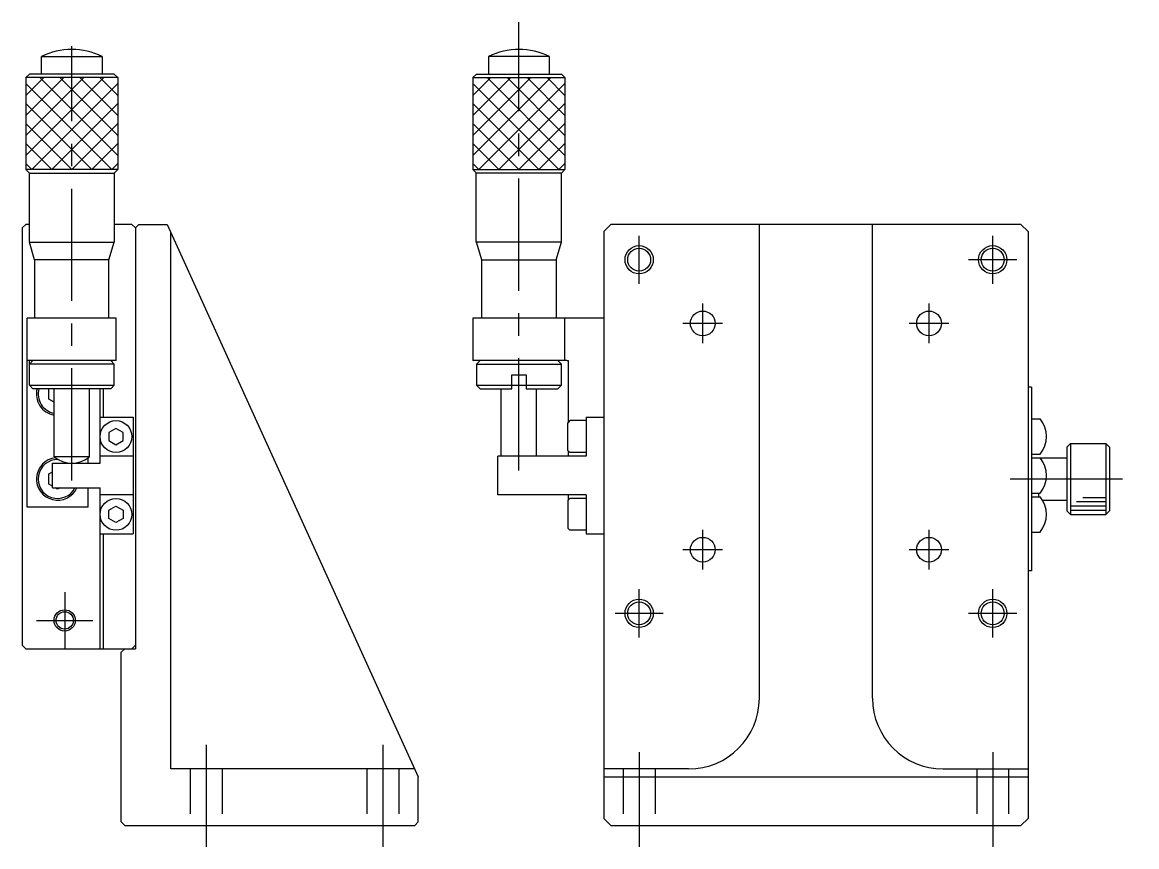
# Model space of a CAD drawing. Extents: x 0 to 343, y -8 to 204.
# Drawn here: x 184.9 to 342.5, y 7 to 123.6 of the extents above; entities that cross this region are included whole.
import ezdxf

# ---------------------------------------------------------------- set-up
doc = ezdxf.new("R2010")
doc.units = 0
doc.header["$LTSCALE"] = 0.5
doc.linetypes.add('CENTER', pattern=[50.8, 31.75, -6.35, 6.35, -6.35])
doc.linetypes.add('DASHED', pattern=[19.05, 12.7, -6.35])
for name, color, linetype in [('MSM_CENTER', 1, 'CENTER'), ('MSM_CONTINUOUS', 7, 'CONTINUOUS'), ('MSM_DASHED', 4, 'DASHED'), ('MSM_NARROW', 5, 'CONTINUOUS')]:
    doc.layers.add(name, color=color, linetype=linetype)

msp = doc.modelspace()

# ---------------------------------------------------------------- linework, layer by layer
at = {"layer": 'MSM_CENTER'}
for p, q in [((255.137975, 60.206064), (255.137975, 123.578006)), ((191.898965, 58.776005), (191.898965, 120.190587)), ((272.137975, 86.600001), (272.137975, 93.400001)), ((322.137975, 86.600001), (322.137975, 93.400001)), ((325.537975, 90.000001), (318.737975, 90.000001)), ((281.137975, 78.200001), (281.137975, 83.800001)), ((313.137975, 78.200001), (313.137975, 83.800001)), ((283.937975, 81.000001), (278.337975, 81.000001)), ((315.937975, 81.000001), (310.337975, 81.000001)), ((324.613795, 59.000004), (342.505974, 59.000004)), ((281.137975, 46.200001), (281.137975, 51.800001)), ((313.137975, 46.200001), (313.137975, 51.800001)), ((283.937975, 49.000001), (278.337975, 49.000001)), ((315.937975, 49.000001), (310.337975, 49.000001)), ((190.898963, 43.000002), (190.898963, 35.000002)), ((272.137975, 36.600001), (272.137975, 43.400001)), ((322.137975, 36.600001), (322.137975, 43.400001)), ((275.537975, 40.000001), (268.737975, 40.000001)), ((325.537975, 40.000001), (318.737975, 40.000001)), ((186.898964, 39.000002), (194.898963, 39.000002)), ((210.898961, 21.398511), (210.898961, 7.003735)), ((235.89896, 21.398511), (235.89896, 7.003735)), ((272.137976, 20.394572), (272.137976, 7.003732)), ((322.137974, 20.394572), (322.137974, 7.003732))]:
    msp.add_line(p, q, dxfattribs=at)
at = {"layer": 'MSM_CONTINUOUS'}
for p, q in [((187.598965, 116.250001), (187.598965, 118.750001)), ((187.598965, 118.750001), (196.198966, 118.750001)), ((196.198966, 118.750001), (196.198966, 116.250001)), ((259.437976, 118.750001), (250.837975, 118.750001)), ((250.837975, 118.750001), (250.837975, 116.250001)), ((259.437976, 116.250001), (259.437976, 118.750001)), ((185.898966, 116.250001), (185.398966, 115.750001)), ((185.398966, 115.750001), (185.398966, 102.75)), ((198.398965, 115.750001), (185.398966, 115.750001)), ((197.898965, 116.250001), (185.898966, 116.250001)), ((198.398965, 115.750001), (197.898965, 116.250001)), ((198.398965, 115.750001), (198.398965, 102.75)), ((248.637976, 115.750001), (249.137976, 116.250001)), ((248.637976, 115.750001), (248.637976, 102.75)), ((248.637976, 115.750001), (261.637975, 115.750001)), ((249.137976, 116.250001), (261.137975, 116.250001)), ((261.137975, 116.250001), (261.637975, 115.750001)), ((261.637975, 115.750001), (261.637975, 102.75)), ((186.242111, 102.75), (185.398966, 103.593145)), ((185.398966, 102.75), (185.898966, 102.25)), ((198.398965, 102.75), (185.398966, 102.75)), ((197.898965, 102.25), (198.398965, 102.75)), ((249.137976, 102.25), (248.637976, 102.75)), ((248.637976, 102.75), (261.637975, 102.75)), ((261.637975, 102.75), (261.137975, 102.25)), ((185.898966, 102.25), (197.898965, 102.25)), ((185.898969, 92.499993), (185.898969, 102.25)), ((197.934241, 92.499993), (197.934241, 102.25)), ((249.1027, 92.499993), (249.1027, 102.25)), ((261.137975, 102.25), (249.137976, 102.25)), ((261.137972, 92.499993), (261.137972, 102.25)), ((184.898964, 94.500001), (185.398964, 95.000001)), ((185.898969, 95.000001), (185.398964, 95.000001)), ((200.398965, 95.000001), (197.934241, 95.000001)), ((200.898965, 94.500002), (200.398965, 95.000002)), ((200.398965, 95.000001), (200.898965, 94.500001)), ((201.398965, 95.000001), (200.898965, 94.500001)), ((201.398965, 95.000001), (205.398965, 95.000001)), ((205.398965, 95.000001), (240.89896, 16.900003)), ((267.137976, 94.000001), (268.137976, 95.000001)), ((326.137974, 95.000001), (268.137976, 95.000001)), ((289.137975, 28), (289.137975, 95.000001)), ((305.137975, 28), (305.137975, 95.000001)), ((326.137974, 95.000001), (327.137974, 94.000001)), ((184.898964, 94.500001), (184.898964, 35.500001)), ((200.898965, 94.500002), (200.898965, 35.000001)), ((205.898965, 18.000003), (205.898965, 93.900001)), ((267.137976, 94.000001), (267.137976, 11)), ((327.137974, 94.000001), (327.137974, 11)), ((185.898969, 92.499993), (197.898966, 92.499993)), ((186.648967, 89.999993), (185.898969, 92.499993)), ((197.148965, 89.999993), (197.898966, 92.499993)), ((261.137972, 92.499993), (249.137974, 92.499993)), ((249.887976, 89.999993), (249.137974, 92.499993)), ((260.387973, 89.999993), (261.137972, 92.499993)), ((186.648967, 89.999993), (186.648967, 81.749993)), ((197.148965, 89.999993), (186.648967, 89.999993)), ((197.148965, 81.75), (197.148965, 89.999993)), ((249.887976, 81.749993), (249.887976, 89.999993)), ((249.887976, 89.999993), (260.387973, 89.999993)), ((260.387973, 89.999993), (260.387973, 81.749993)), ((185.598966, 55.000002), (185.598966, 81.75)), ((198.198964, 81.75), (185.598966, 81.75)), ((198.198964, 75.750002), (198.198964, 81.75)), ((248.637976, 81.75), (248.637976, 75.75)), ((267.137976, 81.75), (248.637976, 81.75)), ((261.637976, 75.75), (261.637976, 81.75)), ((198.198964, 75.750002), (185.598966, 75.750002)), ((185.898965, 72.250002), (185.898965, 75.750002)), ((186.398966, 75.75), (185.898966, 75.25)), ((197.398964, 75.75), (197.898964, 75.25)), ((261.637976, 75.75), (248.637976, 75.75)), ((249.137976, 75.25), (249.637976, 75.75)), ((260.637975, 75.75), (261.137975, 75.25)), ((262.137976, 67.050003), (262.137976, 75.70804)), ((185.898966, 72.25), (185.898966, 75.25)), ((197.898964, 75.25), (185.898966, 75.25)), ((197.898964, 72.25), (197.898964, 75.25)), ((249.137976, 75.25), (249.137976, 72.25)), ((249.137976, 75.25), (261.137975, 75.25)), ((261.137975, 72.25), (261.137975, 75.25)), ((254.137975, 71.75), (254.137975, 73.75)), ((254.137975, 73.75), (256.137975, 73.75)), ((256.137975, 73.75), (256.137975, 71.75)), ((186.398965, 71.750002), (185.898965, 72.250002)), ((186.398966, 71.75), (185.898966, 72.25)), ((185.898966, 72.25), (197.898964, 72.25)), ((197.398964, 71.75), (186.398966, 71.75)), ((188.648964, 71.72169), (188.698001, 71.750002)), ((188.648964, 70.278314), (188.648964, 71.72169)), ((189.398969, 62.127502), (189.398969, 71.75)), ((194.398967, 62.127502), (194.398967, 71.75)), ((195.898966, 61.250003), (195.898966, 71.750002)), ((196.398965, 67.750004), (196.398965, 71.750002)), ((197.898964, 72.25), (197.398964, 71.75)), ((249.637976, 71.75), (249.137976, 72.25)), ((249.137976, 72.25), (261.137975, 72.25)), ((249.637976, 71.75), (254.137975, 71.75)), ((252.637974, 62.250003), (252.637974, 71.75)), ((256.137975, 71.75), (260.637975, 71.75)), ((257.637972, 62.250003), (257.637972, 71.75)), ((260.637975, 71.75), (261.137975, 72.25)), ((327.637975, 72.000003), (327.137975, 72.000003)), ((327.637975, 72.000003), (327.637975, 46.000005)), ((189.398969, 69.845298), (188.648964, 70.278314)), ((195.898966, 67.750004), (200.598965, 67.750004)), ((200.598965, 67.750004), (200.598965, 51.25)), ((262.337976, 67.250002), (262.037975, 66.950002)), ((262.037975, 63.050003), (262.037975, 66.950002)), ((264.637975, 67.250002), (262.337976, 67.250002)), ((264.637975, 67.750004), (267.137975, 67.750004)), ((264.637975, 67.750004), (264.637975, 62.250003)), ((327.637975, 67.500003), (328.860474, 67.500003)), ((198.148965, 66.154703), (197.148965, 65.577353)), ((197.148965, 65.577353), (197.148965, 64.422652)), ((199.148965, 65.577353), (198.148965, 66.154703)), ((199.148965, 64.422652), (199.148965, 65.577353)), ((197.148965, 64.422652), (198.148965, 63.845302)), ((198.148965, 63.845302), (199.148965, 64.422652)), ((262.037975, 63.050003), (262.337976, 62.750002)), ((333.137975, 64.000004), (332.637975, 63.500004)), ((332.637975, 63.500004), (332.637975, 54.500004)), ((333.137975, 64.000004), (338.137975, 64.000004)), ((333.137975, 64.000004), (333.137975, 54.000004)), ((338.637975, 63.500004), (338.137975, 64.000004)), ((338.137975, 64.000004), (338.137975, 54.000004)), ((338.637975, 63.500004), (338.637975, 54.500004)), ((194.398968, 62.127503), (189.398969, 62.127503)), ((194.198962, 61.250003), (194.198962, 61.977384)), ((200.598965, 62.250003), (195.898966, 62.250003)), ((252.137975, 56.750002), (252.137975, 62.250003)), ((264.637975, 62.250003), (252.137975, 62.250003)), ((262.137976, 62.250003), (262.137976, 62.950002)), ((264.637975, 62.750002), (262.337976, 62.750002)), ((327.637975, 62.500003), (328.860474, 62.500003)), ((327.637975, 62.000004), (332.637975, 62.000004)), ((327.637975, 62.000002), (328.860474, 62.000002)), ((188.648964, 59.721692), (189.148965, 60.010368)), ((189.148965, 57.750002), (189.148965, 61.250003)), ((189.148965, 61.250003), (195.898966, 61.250003)), ((188.648964, 58.278316), (188.648964, 59.721692)), ((189.148965, 57.98964), (188.648964, 58.278316)), ((189.148965, 57.750002), (195.898966, 57.750002)), ((189.898964, 57.556627), (189.56403, 57.750002)), ((190.233898, 57.750002), (189.898964, 57.556627)), ((194.198962, 55.000002), (194.198962, 57.750002)), ((195.898966, 35.000001), (195.898966, 57.750002)), ((200.598965, 56.750002), (195.898966, 56.750002)), ((264.637975, 56.750002), (252.137975, 56.750002)), ((262.137976, 56.050002), (262.137976, 56.750002)), ((264.637975, 56.750002), (264.637975, 51.25)), ((327.637975, 57.000002), (328.860474, 57.000002)), ((328.637975, 57.000002), (328.637975, 56.500002)), ((262.037975, 55.950001), (262.337976, 56.250002)), ((262.037975, 55.950001), (262.037975, 52.050002)), ((264.637975, 56.250002), (262.337976, 56.250002)), ((327.637975, 56.500002), (328.860474, 56.500002)), ((329.202076, 56.000004), (332.637975, 56.000004)), ((194.198962, 55.000002), (185.598966, 55.000002)), ((197.148965, 54.577353), (198.148965, 55.154703)), ((197.148965, 53.422652), (197.148965, 54.577353)), ((198.148965, 55.154703), (199.148965, 54.577353)), ((199.148965, 54.577353), (199.148965, 53.422652)), ((332.637975, 54.500004), (333.137975, 54.000004)), ((333.137975, 54.000004), (338.137975, 54.000004)), ((338.137975, 54.000004), (338.637975, 54.500004)), ((198.148965, 52.845302), (197.148965, 53.422652)), ((199.148965, 53.422652), (198.148965, 52.845302)), ((262.337976, 51.750002), (262.037975, 52.050002)), ((195.898966, 51.25), (200.598965, 51.25)), ((196.398965, 35.000001), (196.398965, 51.25)), ((264.637975, 51.750002), (262.337976, 51.750002)), ((264.637975, 51.25), (267.137975, 51.25)), ((327.637975, 51.500002), (328.860474, 51.500002)), ((327.637975, 46.000005), (327.137975, 46.000005)), ((185.398964, 35.000001), (184.898964, 35.500001)), ((185.398964, 35.000001), (200.898965, 35.000001)), ((199.398965, 35.000001), (198.898965, 34.500001)), ((200.898965, 35.500002), (200.398965, 35.000002)), ((200.898965, 35.500001), (200.398965, 35.000001)), ((198.898965, 10.5), (198.898965, 34.500001)), ((240.39896, 18.000003), (205.898965, 18.000003)), ((279.137975, 18), (267.137976, 18)), ((315.137975, 18), (327.137974, 18)), ((240.89896, 10.5), (240.89896, 16.900003)), ((267.137976, 16.900002), (327.137974, 16.900002)), ((199.398965, 10), (198.898965, 10.5)), ((199.398965, 10), (240.39896, 10)), ((240.89896, 10.5), (240.39896, 10)), ((268.137976, 10), (267.137976, 11)), ((268.137976, 10), (326.137974, 10)), ((326.137974, 10), (327.137974, 11))]:
    msp.add_line(p, q, dxfattribs=at)
for centre, radius in [((272.137975, 90.000001), 1.621), ((322.137975, 90.000001), 1.621), ((281.137978, 80.999994), 1.75), ((313.137978, 80.999994), 1.75), ((198.148965, 65.000002), 2.25), ((198.148965, 54.000003), 2.25), ((281.137978, 48.999994), 1.75), ((313.137978, 48.999994), 1.75), ((272.137975, 40.000001), 1.621), ((322.137975, 40.000001), 1.621), ((190.898963, 39.000002), 1.2295)]:
    msp.add_circle(centre, radius, dxfattribs=at)
for centre, radius, start, end in [((191.898965, 110.004998), 9.745002, 63.816218, 116.183782), ((255.137975, 110.004998), 9.745002, 63.816218, 116.183782), ((261.637976, 72.75), 3, 80.405932, 90), ((189.898964, 71.000002), 3, 165.522498, 260.406022), ((189.898964, 71.000002), 2.75, 164.173391, 259.524417), ((325.737975, 65.000003), 4, 321.317813, 38.682187), ((189.898964, 59.000004), 3, 95.919396, 335.375629), ((189.898964, 59.000004), 2.75, 88.647878, 332.96425), ((191.898968, 65.250001), 4, 231.31781, 308.68219), ((325.737975, 59.500002), 4, 321.317813, 38.682187), ((325.737975, 54.000002), 4, 321.317813, 38.682187), ((279.137975, 28), 10, 270, 0), ((315.137975, 28), 10, 180, 270)]:
    msp.add_arc(centre, radius, start, end, dxfattribs=at)
at = {"layer": 'MSM_DASHED'}
for p, q in [((208.648963, 18.000003), (208.648963, 10)), ((213.148963, 18.000003), (213.148963, 10)), ((233.648959, 18.000003), (233.648959, 10)), ((238.148962, 18.000003), (238.148962, 10)), ((269.887976, 18), (269.887976, 9.999997)), ((274.387976, 18), (274.387976, 9.999997)), ((319.887974, 18), (319.887974, 9.999997)), ((324.387974, 18), (324.387974, 9.999997))]:
    msp.add_line(p, q, dxfattribs=at)
at = {"layer": 'MSM_NARROW'}
for p, q in [((187.928404, 115.750001), (185.398966, 113.220563)), ((190.75683, 115.750001), (185.398966, 110.392136)), ((193.585257, 115.750001), (185.398966, 107.563709)), ((196.413685, 115.750001), (185.398966, 104.735281)), ((198.398965, 104.735281), (187.384246, 115.750001)), ((198.398965, 107.563709), (190.212674, 115.750001)), ((198.398965, 110.392136), (193.0411, 115.750001)), ((198.398965, 113.220563), (195.869527, 115.750001)), ((248.637976, 113.220563), (251.167414, 115.750001)), ((248.637976, 110.392136), (253.99584, 115.750001)), ((248.637976, 107.563709), (256.824267, 115.750001)), ((248.637976, 104.735281), (259.652695, 115.750001)), ((250.623256, 115.750001), (261.637975, 104.735281)), ((253.451684, 115.750001), (261.637975, 107.563709)), ((256.28011, 115.750001), (261.637975, 110.392136)), ((259.108537, 115.750001), (261.637975, 113.220563)), ((197.55582, 102.75), (185.398966, 114.906854)), ((198.398965, 114.906854), (186.242111, 102.75)), ((248.637976, 114.906854), (260.79483, 102.75)), ((249.481121, 102.75), (261.637975, 114.906854)), ((194.727392, 102.75), (185.398966, 112.078426)), ((198.398965, 112.078426), (189.070539, 102.75)), ((248.637976, 112.078426), (257.966402, 102.75)), ((252.309549, 102.75), (261.637975, 112.078426)), ((191.898965, 102.75), (185.398966, 109.25)), ((198.398965, 109.25), (191.898965, 102.75)), ((248.637976, 109.25), (255.137975, 102.75)), ((255.137975, 102.75), (261.637975, 109.25)), ((189.070539, 102.75), (185.398966, 106.421573)), ((198.398965, 106.421573), (194.727392, 102.75)), ((248.637976, 106.421573), (252.309549, 102.75)), ((257.966402, 102.75), (261.637975, 106.421573)), ((198.398965, 103.593145), (197.55582, 102.75)), ((248.637976, 103.593145), (249.481121, 102.75)), ((260.79483, 102.75), (261.637975, 103.593145)), ((333.137975, 55.200004), (338.137975, 55.200004)), ((334.001601, 55.800005), (338.137975, 55.800005)), ((334.871973, 56.400005), (338.137975, 56.400005)), ((333.137975, 54.600004), (338.137975, 54.600004))]:
    msp.add_line(p, q, dxfattribs=at)
for centre, radius in [((272.137975, 90.000001), 2), ((322.137975, 90.000001), 2), ((272.137975, 40.000001), 2), ((322.137975, 40.000001), 2), ((190.898963, 39.000002), 1.5)]:
    msp.add_circle(centre, radius, dxfattribs=at)

doc.saveas('drawing.dxf')
